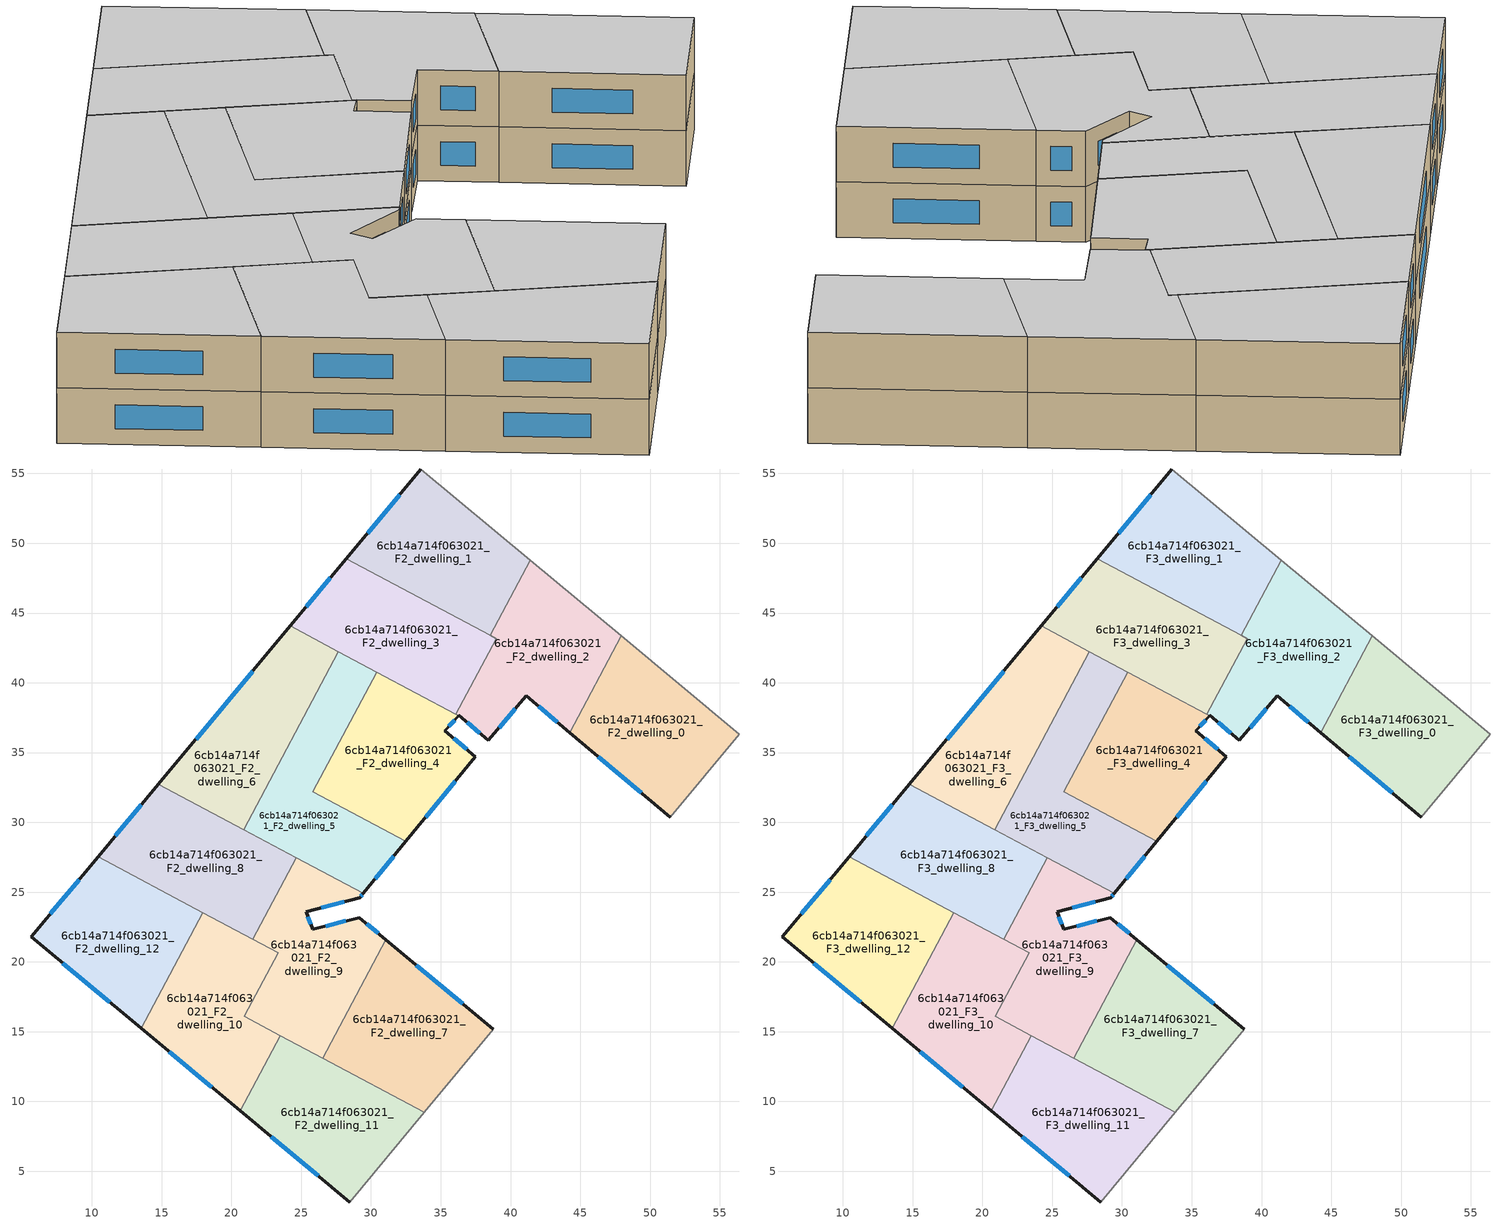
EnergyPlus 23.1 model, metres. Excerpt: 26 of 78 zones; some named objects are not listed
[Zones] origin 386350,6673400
6cb14a714f063021_F2_dwelling_0
 floor to 6cb14a714f063021_F1_dwelling_0 (EU_floor_Construction): 56.38,36.32 51.44,30.38 44.24,36.44 47.94,43.36 z6
 wall outside (EU_wall_Construction): 44.24,36.44 51.44,30.38 z6:9
 wall to 6cb14a714f063021_F2_dwelling_2 (EU_wall_Construction): 47.94,43.36 44.24,36.44 z6:9
 wall adiabatic (EU_wall_Construction): 51.44,30.38 56.38,36.32 47.94,43.36 z6:9
 window (EU_Window_Construction): 46.3,34.71 49.38,32.11 z6.86:8.14
6cb14a714f063021_F2_dwelling_1
 floor to 6cb14a714f063021_F1_dwelling_1 (EU_floor_Construction): 41.42,48.79 38.54,43.39 28.23,48.9 33.58,55.32 z6
 wall outside (EU_wall_Construction): 33.58,55.32 28.23,48.9 z6:9
 wall adiabatic (EU_wall_Construction): 41.42,48.79 33.58,55.32 z6:9
 wall to 6cb14a714f063021_F2_dwelling_2 (EU_wall_Construction): 38.54,43.39 41.42,48.79 z6:9
 wall to 6cb14a714f063021_F2_dwelling_3 (EU_wall_Construction): 28.23,48.9 38.54,43.39 z6:9
 window (EU_Window_Construction): 32.05,53.49 29.76,50.73 z6.86:8.14
6cb14a714f063021_F2_dwelling_10
 floor to 6cb14a714f063021_F1_dwelling_10 (EU_floor_Construction): 23.35,20.66 20.92,16.1 23.5,14.72 20.62,9.33 13.53,15.24 17.96,23.54 z6
 wall outside (EU_wall_Construction): 13.53,15.24 20.62,9.33 z6:9
 wall to 6cb14a714f063021_F2_dwelling_11 (EU_wall_Construction): 20.62,9.33 23.5,14.72 z6:9
 wall to 6cb14a714f063021_F2_dwelling_12 (EU_wall_Construction): 17.96,23.54 13.53,15.24 z6:9
 wall to 6cb14a714f063021_F2_dwelling_9 (EU_wall_Construction): 23.5,14.72 20.92,16.1 23.35,20.66 21.52,21.64 z6:9
 wall to 6cb14a714f063021_F2_dwelling_8 (EU_wall_Construction): 21.52,21.64 17.96,23.54 z6:9
 window (EU_Window_Construction): 15.56,13.55 18.6,11.01 z6.86:8.14
6cb14a714f063021_F2_dwelling_11
 floor to 6cb14a714f063021_F1_dwelling_11 (EU_floor_Construction): 33.82,9.22 28.47,2.79 20.62,9.33 23.5,14.72 z6
 wall outside (EU_wall_Construction): 20.62,9.33 28.47,2.79 z6:9
 wall adiabatic (EU_wall_Construction): 28.47,2.79 33.82,9.22 z6:9
 wall to 6cb14a714f063021_F2_dwelling_7 (EU_wall_Construction): 33.82,9.22 26.54,13.1 z6:9
 wall to 6cb14a714f063021_F2_dwelling_9 (EU_wall_Construction): 26.54,13.1 23.5,14.72 z6:9
 window (EU_Window_Construction): 22.87,7.46 26.23,4.66 z6.86:8.14
6cb14a714f063021_F2_dwelling_12
 floor to 6cb14a714f063021_F1_dwelling_12 (EU_floor_Construction): 17.96,23.54 13.53,15.24 5.66,21.79 10.45,27.54 z6
 wall outside (EU_wall_Construction): 10.45,27.54 5.66,21.79 13.53,15.24 z6:9
 wall to 6cb14a714f063021_F2_dwelling_8 (EU_wall_Construction): 17.96,23.54 10.45,27.54 z6:9
 window (EU_Window_Construction): 7.91,19.92 11.28,17.11 / 9.08,25.9 7.03,23.44 z6.86:8.14
6cb14a714f063021_F2_dwelling_2
 floor to 6cb14a714f063021_F1_dwelling_2 (EU_floor_Construction): 47.94,43.36 44.24,36.44 41.13,39.06 38.4,35.89 36.3,37.67 36.27,37.64 36.08,37.74 38.97,43.17 38.54,43.39 41.42,48.79 z6
 wall outside (EU_wall_Construction): 36.27,37.64 36.3,37.67 38.4,35.89 41.13,39.06 44.24,36.44 z6:9
 wall to 6cb14a714f063021_F2_dwelling_3 (EU_wall_Construction): 38.54,43.39 38.97,43.17 36.08,37.74 z6:9
 wall adiabatic (EU_wall_Construction): 47.94,43.36 41.42,48.79 z6:9
 wall to 6cb14a714f063021_F2_dwelling_4 (EU_wall_Construction): 36.08,37.74 36.27,37.64 z6:9
 window (EU_Window_Construction): 36.9,37.16 37.8,36.4 / 42.02,38.31 43.35,37.18 / 39.18,36.8 40.35,38.15 z6.86:8.14
6cb14a714f063021_F2_dwelling_3
 floor to 6cb14a714f063021_F1_dwelling_3 (EU_floor_Construction): 38.97,43.17 36.08,37.74 24.21,44.07 28.23,48.9 z6
 wall outside (EU_wall_Construction): 28.23,48.9 24.21,44.07 z6:9
 wall to 6cb14a714f063021_F2_dwelling_6 (EU_wall_Construction): 24.21,44.07 27.67,42.23 z6:9
 wall to 6cb14a714f063021_F2_dwelling_5 (EU_wall_Construction): 27.67,42.23 30.4,40.77 z6:9
 wall to 6cb14a714f063021_F2_dwelling_4 (EU_wall_Construction): 30.4,40.77 36.08,37.74 z6:9
 window (EU_Window_Construction): 27.08,47.52 25.36,45.45 z6.86:8.14
6cb14a714f063021_F2_dwelling_4
 floor to 6cb14a714f063021_F1_dwelling_4 (EU_floor_Construction): 36.27,37.64 35.29,36.57 37.47,34.69 32.49,28.63 25.82,32.19 30.4,40.77 z6
 wall outside (EU_wall_Construction): 32.49,28.63 37.47,34.69 35.29,36.57 36.27,37.64 z6:9
 wall to 6cb14a714f063021_F2_dwelling_5 (EU_wall_Construction): 30.4,40.77 25.82,32.19 32.49,28.63 z6:9
 window (EU_Window_Construction): 35.57,36.88 35.99,37.33 / 36.85,35.23 35.91,36.03 / 33.91,30.36 36.05,32.96 z6.86:8.14
6cb14a714f063021_F2_dwelling_5
 floor to 6cb14a714f063021_F1_dwelling_5 (EU_floor_Construction): 30.4,40.77 25.82,32.19 32.49,28.63 29.43,24.91 20.86,29.48 27.67,42.23 z6
 wall outside (EU_wall_Construction): 29.43,24.91 32.49,28.63 z6:9
 wall to 6cb14a714f063021_F2_dwelling_6 (EU_wall_Construction): 27.67,42.23 20.86,29.48 z6:9
 wall to 6cb14a714f063021_F2_dwelling_9 (EU_wall_Construction): 24.63,27.47 29.43,24.91 z6:9
 wall to 6cb14a714f063021_F2_dwelling_8 (EU_wall_Construction): 20.86,29.48 24.63,27.47 z6:9
 window (EU_Window_Construction): 30.31,25.97 31.62,27.57 z6.86:8.14
6cb14a714f063021_F2_dwelling_6
 floor to 6cb14a714f063021_F1_dwelling_6 (EU_floor_Construction): 27.67,42.23 20.86,29.48 14.77,32.73 24.21,44.07 z6
 wall outside (EU_wall_Construction): 24.21,44.07 14.77,32.73 z6:9
 wall to 6cb14a714f063021_F2_dwelling_8 (EU_wall_Construction): 14.77,32.73 20.86,29.48 z6:9
 window (EU_Window_Construction): 21.51,40.83 17.47,35.97 z6.86:8.14
6cb14a714f063021_F2_dwelling_7
 floor to 6cb14a714f063021_F1_dwelling_7 (EU_floor_Construction): 38.76,15.16 33.82,9.22 26.54,13.1 31.06,21.58 z6
 wall outside (EU_wall_Construction): 38.76,15.16 31.06,21.58 z6:9
 wall adiabatic (EU_wall_Construction): 33.82,9.22 38.76,15.16 z6:9
 wall to 6cb14a714f063021_F2_dwelling_9 (EU_wall_Construction): 31.06,21.58 26.54,13.1 z6:9
 window (EU_Window_Construction): 36.56,16.99 33.26,19.75 z6.86:8.14
6cb14a714f063021_F2_dwelling_8
 floor to 6cb14a714f063021_F1_dwelling_8 (EU_floor_Construction): 24.63,27.47 21.52,21.64 10.45,27.54 14.77,32.73 z6
 wall outside (EU_wall_Construction): 14.77,32.73 10.45,27.54 z6:9
 wall to 6cb14a714f063021_F2_dwelling_9 (EU_wall_Construction): 21.52,21.64 24.63,27.47 z6:9
 window (EU_Window_Construction): 13.54,31.25 11.68,29.03 z6.86:8.14
6cb14a714f063021_F2_dwelling_9
 floor to 6cb14a714f063021_F1_dwelling_9 (EU_floor_Construction): 29.43,24.91 29.18,24.61 25.35,23.6 25.81,22.33 29.15,23.17 31.06,21.58 26.54,13.1 20.92,16.1 23.35,20.66 21.52,21.64 24.63,27.47 z6
 wall outside (EU_wall_Construction): 31.06,21.58 29.15,23.17 25.81,22.33 25.35,23.6 29.18,24.61 29.43,24.91 z6:9
 window (EU_Window_Construction): 28.2,22.93 26.77,22.57 / 30.52,22.04 29.7,22.72 / 29.26,24.69 29.36,24.82 / 26.45,23.89 28.09,24.32 / 25.68,22.69 25.48,23.23 z6.86:8.14
6cb14a714f063021_F3_dwelling_0
 floor to 6cb14a714f063021_F2_dwelling_0 (EU_floor_Construction): 56.38,36.32 51.44,30.38 44.24,36.44 47.94,43.36 z9
 wall outside (EU_wall_Construction): 44.24,36.44 51.44,30.38 z9:12
 wall to 6cb14a714f063021_F3_dwelling_2 (EU_wall_Construction): 47.94,43.36 44.24,36.44 z9:12
 wall adiabatic (EU_wall_Construction): 51.44,30.38 56.38,36.32 47.94,43.36 z9:12
 window (EU_Window_Construction): 46.3,34.71 49.38,32.11 z9.86:11.14
 ceiling to 6cb14a714f063021_F4_dwelling_0 (EU_floor_Construction): 51.44,30.38 56.38,36.32 47.94,43.36 44.24,36.44 z12
6cb14a714f063021_F3_dwelling_1
 floor to 6cb14a714f063021_F2_dwelling_1 (EU_floor_Construction): 41.42,48.79 38.54,43.39 28.23,48.9 33.58,55.32 z9
 wall outside (EU_wall_Construction): 33.58,55.32 28.23,48.9 z9:12
 wall adiabatic (EU_wall_Construction): 41.42,48.79 33.58,55.32 z9:12
 wall to 6cb14a714f063021_F3_dwelling_2 (EU_wall_Construction): 38.54,43.39 41.42,48.79 z9:12
 wall to 6cb14a714f063021_F3_dwelling_3 (EU_wall_Construction): 28.23,48.9 38.54,43.39 z9:12
 window (EU_Window_Construction): 32.05,53.49 29.76,50.73 z9.86:11.14
 ceiling to 6cb14a714f063021_F4_dwelling_1 (EU_floor_Construction): 38.54,43.39 41.42,48.79 33.58,55.32 28.23,48.9 z12
6cb14a714f063021_F3_dwelling_10
 floor to 6cb14a714f063021_F2_dwelling_10 (EU_floor_Construction): 23.35,20.66 20.92,16.1 23.5,14.72 20.62,9.33 13.53,15.24 17.96,23.54 z9
 wall outside (EU_wall_Construction): 13.53,15.24 20.62,9.33 z9:12
 wall to 6cb14a714f063021_F3_dwelling_11 (EU_wall_Construction): 20.62,9.33 23.5,14.72 z9:12
 wall to 6cb14a714f063021_F3_dwelling_12 (EU_wall_Construction): 17.96,23.54 13.53,15.24 z9:12
 wall to 6cb14a714f063021_F3_dwelling_9 (EU_wall_Construction): 23.5,14.72 20.92,16.1 23.35,20.66 21.52,21.64 z9:12
 wall to 6cb14a714f063021_F3_dwelling_8 (EU_wall_Construction): 21.52,21.64 17.96,23.54 z9:12
 window (EU_Window_Construction): 15.56,13.55 18.6,11.01 z9.86:11.14
 ceiling to 6cb14a714f063021_F4_dwelling_10 (EU_floor_Construction): 20.62,9.33 23.5,14.72 20.92,16.1 23.35,20.66 17.96,23.54 13.53,15.24 z12
6cb14a714f063021_F3_dwelling_11
 floor to 6cb14a714f063021_F2_dwelling_11 (EU_floor_Construction): 33.82,9.22 28.47,2.79 20.62,9.33 23.5,14.72 z9
 wall outside (EU_wall_Construction): 20.62,9.33 28.47,2.79 z9:12
 wall adiabatic (EU_wall_Construction): 28.47,2.79 33.82,9.22 z9:12
 wall to 6cb14a714f063021_F3_dwelling_7 (EU_wall_Construction): 33.82,9.22 26.54,13.1 z9:12
 wall to 6cb14a714f063021_F3_dwelling_9 (EU_wall_Construction): 26.54,13.1 23.5,14.72 z9:12
 window (EU_Window_Construction): 22.87,7.46 26.23,4.66 z9.86:11.14
 ceiling to 6cb14a714f063021_F4_dwelling_11 (EU_floor_Construction): 28.47,2.79 33.82,9.22 23.5,14.72 20.62,9.33 z12
6cb14a714f063021_F3_dwelling_12
 floor to 6cb14a714f063021_F2_dwelling_12 (EU_floor_Construction): 17.96,23.54 13.53,15.24 5.66,21.79 10.45,27.54 z9
 wall outside (EU_wall_Construction): 10.45,27.54 5.66,21.79 13.53,15.24 z9:12
 wall to 6cb14a714f063021_F3_dwelling_8 (EU_wall_Construction): 17.96,23.54 10.45,27.54 z9:12
 window (EU_Window_Construction): 7.91,19.92 11.28,17.11 / 9.08,25.9 7.03,23.44 z9.86:11.14
 ceiling to 6cb14a714f063021_F4_dwelling_12 (EU_floor_Construction): 13.53,15.24 17.96,23.54 10.45,27.54 5.66,21.79 z12
6cb14a714f063021_F3_dwelling_2
 floor to 6cb14a714f063021_F2_dwelling_2 (EU_floor_Construction): 47.94,43.36 44.24,36.44 41.13,39.06 38.4,35.89 36.3,37.67 36.27,37.64 36.08,37.74 38.97,43.17 38.54,43.39 41.42,48.79 z9
 wall outside (EU_wall_Construction): 36.27,37.64 36.3,37.67 38.4,35.89 41.13,39.06 44.24,36.44 z9:12
 wall to 6cb14a714f063021_F3_dwelling_3 (EU_wall_Construction): 38.54,43.39 38.97,43.17 36.08,37.74 z9:12
 wall adiabatic (EU_wall_Construction): 47.94,43.36 41.42,48.79 z9:12
 wall to 6cb14a714f063021_F3_dwelling_4 (EU_wall_Construction): 36.08,37.74 36.27,37.64 z9:12
 window (EU_Window_Construction): 36.9,37.16 37.8,36.4 / 42.02,38.31 43.35,37.18 / 39.18,36.8 40.35,38.15 z9.86:11.14
 ceiling to 6cb14a714f063021_F4_dwelling_2 (EU_floor_Construction): 44.24,36.44 47.94,43.36 41.42,48.79 38.54,43.39 38.97,43.17 36.08,37.74 36.27,37.64 36.3,37.67 38.4,35.89 41.13,39.06 z12
6cb14a714f063021_F3_dwelling_3
 floor to 6cb14a714f063021_F2_dwelling_3 (EU_floor_Construction): 38.97,43.17 36.08,37.74 24.21,44.07 28.23,48.9 z9
 wall outside (EU_wall_Construction): 28.23,48.9 24.21,44.07 z9:12
 wall to 6cb14a714f063021_F3_dwelling_6 (EU_wall_Construction): 24.21,44.07 27.67,42.23 z9:12
 wall to 6cb14a714f063021_F3_dwelling_5 (EU_wall_Construction): 27.67,42.23 30.4,40.77 z9:12
 wall to 6cb14a714f063021_F3_dwelling_4 (EU_wall_Construction): 30.4,40.77 36.08,37.74 z9:12
 window (EU_Window_Construction): 27.08,47.52 25.36,45.45 z9.86:11.14
 ceiling to 6cb14a714f063021_F4_dwelling_3 (EU_floor_Construction): 36.08,37.74 38.97,43.17 28.23,48.9 24.21,44.07 z12
6cb14a714f063021_F3_dwelling_4
 floor to 6cb14a714f063021_F2_dwelling_4 (EU_floor_Construction): 36.27,37.64 35.29,36.57 37.47,34.69 32.49,28.63 25.82,32.19 30.4,40.77 z9
 wall outside (EU_wall_Construction): 32.49,28.63 37.47,34.69 35.29,36.57 36.27,37.64 z9:12
 wall to 6cb14a714f063021_F3_dwelling_5 (EU_wall_Construction): 30.4,40.77 25.82,32.19 32.49,28.63 z9:12
 window (EU_Window_Construction): 35.57,36.88 35.99,37.33 / 36.85,35.23 35.91,36.03 / 33.91,30.36 36.05,32.96 z9.86:11.14
 ceiling to 6cb14a714f063021_F4_dwelling_4 (EU_floor_Construction): 32.49,28.63 37.47,34.69 35.29,36.57 36.27,37.64 30.4,40.77 25.82,32.19 z12
6cb14a714f063021_F3_dwelling_5
 floor to 6cb14a714f063021_F2_dwelling_5 (EU_floor_Construction): 30.4,40.77 25.82,32.19 32.49,28.63 29.43,24.91 20.86,29.48 27.67,42.23 z9
 wall outside (EU_wall_Construction): 29.43,24.91 32.49,28.63 z9:12
 wall to 6cb14a714f063021_F3_dwelling_6 (EU_wall_Construction): 27.67,42.23 20.86,29.48 z9:12
 wall to 6cb14a714f063021_F3_dwelling_9 (EU_wall_Construction): 24.63,27.47 29.43,24.91 z9:12
 wall to 6cb14a714f063021_F3_dwelling_8 (EU_wall_Construction): 20.86,29.48 24.63,27.47 z9:12
 window (EU_Window_Construction): 30.31,25.97 31.62,27.57 z9.86:11.14
 ceiling to 6cb14a714f063021_F4_dwelling_5 (EU_floor_Construction): 29.43,24.91 32.49,28.63 25.82,32.19 30.4,40.77 27.67,42.23 20.86,29.48 z12
6cb14a714f063021_F3_dwelling_6
 floor to 6cb14a714f063021_F2_dwelling_6 (EU_floor_Construction): 27.67,42.23 20.86,29.48 14.77,32.73 24.21,44.07 z9
 wall outside (EU_wall_Construction): 24.21,44.07 14.77,32.73 z9:12
 wall to 6cb14a714f063021_F3_dwelling_8 (EU_wall_Construction): 14.77,32.73 20.86,29.48 z9:12
 window (EU_Window_Construction): 21.51,40.83 17.47,35.97 z9.86:11.14
 ceiling to 6cb14a714f063021_F4_dwelling_6 (EU_floor_Construction): 20.86,29.48 27.67,42.23 24.21,44.07 14.77,32.73 z12
6cb14a714f063021_F3_dwelling_7
 floor to 6cb14a714f063021_F2_dwelling_7 (EU_floor_Construction): 38.76,15.16 33.82,9.22 26.54,13.1 31.06,21.58 z9
 wall outside (EU_wall_Construction): 38.76,15.16 31.06,21.58 z9:12
 wall adiabatic (EU_wall_Construction): 33.82,9.22 38.76,15.16 z9:12
 wall to 6cb14a714f063021_F3_dwelling_9 (EU_wall_Construction): 31.06,21.58 26.54,13.1 z9:12
 window (EU_Window_Construction): 36.56,16.99 33.26,19.75 z9.86:11.14
 ceiling to 6cb14a714f063021_F4_dwelling_7 (EU_floor_Construction): 33.82,9.22 38.76,15.16 31.06,21.58 26.54,13.1 z12
6cb14a714f063021_F3_dwelling_8
 floor to 6cb14a714f063021_F2_dwelling_8 (EU_floor_Construction): 24.63,27.47 21.52,21.64 10.45,27.54 14.77,32.73 z9
 wall outside (EU_wall_Construction): 14.77,32.73 10.45,27.54 z9:12
 wall to 6cb14a714f063021_F3_dwelling_9 (EU_wall_Construction): 21.52,21.64 24.63,27.47 z9:12
 window (EU_Window_Construction): 13.54,31.25 11.68,29.03 z9.86:11.14
 ceiling to 6cb14a714f063021_F4_dwelling_8 (EU_floor_Construction): 21.52,21.64 24.63,27.47 14.77,32.73 10.45,27.54 z12
6cb14a714f063021_F3_dwelling_9
 floor to 6cb14a714f063021_F2_dwelling_9 (EU_floor_Construction): 29.43,24.91 29.18,24.61 25.35,23.6 25.81,22.33 29.15,23.17 31.06,21.58 26.54,13.1 20.92,16.1 23.35,20.66 21.52,21.64 24.63,27.47 z9
 wall outside (EU_wall_Construction): 31.06,21.58 29.15,23.17 25.81,22.33 25.35,23.6 29.18,24.61 29.43,24.91 z9:12
 window (EU_Window_Construction): 28.2,22.93 26.77,22.57 / 30.52,22.04 29.7,22.72 / 29.26,24.69 29.36,24.82 / 26.45,23.89 28.09,24.32 / 25.68,22.69 25.48,23.23 z9.86:11.14
 ceiling to 6cb14a714f063021_F4_dwelling_9 (EU_floor_Construction): 26.54,13.1 31.06,21.58 29.15,23.17 25.81,22.33 25.35,23.6 29.18,24.61 29.43,24.91 24.63,27.47 21.52,21.64 23.35,20.66 20.92,16.1 z12
[Building]
EU S2 Campaign: North Axis=0; Terrain=City; Solar Distribution=FullExterior
[Site:Location]
Helsinki-Vantaa.AP: Latitude=60.317; Longitude=24.963; Time Zone=2; Elevation=54.6
[SizingPeriod:WeatherFileDays]
AnnualSizingPeriod: Begin Month=1; Begin Day of Month=1; End Month=12; End Day of Month=31; Day of Week for Start Day=Monday; Use Weather File Daylight Saving Period=No; Use Weather File Rain and Snow Indicators=No
[MATERIAL]
EU_InternalMass_Material: Roughness=MediumRough; Thickness=0.1; Conductivity=1; Density=1800; Specific Heat=900; Thermal Absorptance=0.9; Solar Absorptance=0.7; Visible Absorptance=0.7
[MATERIAL:NOMASS] Roughness=MediumRough; Thermal Absorptance=0.9; Solar Absorptance=0.7; Visible Absorptance=0.7
Name | Thermal Resistance
EU_wall_NoMass | 1.10183
EU_floor_NoMass | 1.70606
[WINDOWMATERIAL:SIMPLEGLAZINGSYSTEM]
EU_Window_SimpleGlazing: UFactor=3.11035; Solar Heat Gain Coefficient=0.8; Visible Transmittance=0.8
[CONSTRUCTION]
EU_wall_Construction: EU_wall_NoMass
EU_floor_Construction: EU_floor_NoMass
EU_Window_Construction: EU_Window_SimpleGlazing
EU_InternalMass_Construction: EU_InternalMass_Material
[ZONE] Type=1; Multiplier=1; Ceiling Height=autocalculate; Floor Area=autocalculate; Part of Total Floor Area=Yes
Name | Volume
6cb14a714f063021_F2_dwelling_0; 6cb14a714f063021_F3_dwelling_0 | 235.708
6cb14a714f063021_F2_dwelling_1; 6cb14a714f063021_F3_dwelling_1 | 235.207
6cb14a714f063021_F2_dwelling_10; 6cb14a714f063021_F3_dwelling_10 | 235.175
6cb14a714f063021_F2_dwelling_11; 6cb14a714f063021_F3_dwelling_11 | 235.19
6cb14a714f063021_F2_dwelling_12; 6cb14a714f063021_F3_dwelling_12 | 235.186
6cb14a714f063021_F2_dwelling_2; 6cb14a714f063021_F3_dwelling_2 | 235.713
6cb14a714f063021_F2_dwelling_3; 6cb14a714f063021_F3_dwelling_3 | 236.254
6cb14a714f063021_F2_dwelling_4; 6cb14a714f063021_F3_dwelling_4 | 234.135
6cb14a714f063021_F2_dwelling_5; 6cb14a714f063021_F3_dwelling_5 | 234.663
6cb14a714f063021_F2_dwelling_6; 6cb14a714f063021_F3_dwelling_6 | 234.624
6cb14a714f063021_F2_dwelling_7; 6cb14a714f063021_F3_dwelling_7 | 235.203
6cb14a714f063021_F2_dwelling_8; 6cb14a714f063021_F3_dwelling_8; 6cb14a714f063021_F2_dwelling_9; 6cb14a714f063021_F3_dwelling_9 | 235.195
[INTERNALMASS] Construction=EU_InternalMass_Construction
Name | Zone or ZoneList | Surface Area
6cb14a714f063021_F2_dwelling_0_EU_InternalMass | 6cb14a714f063021_F2_dwelling_0 | 78.573
6cb14a714f063021_F2_dwelling_1_EU_InternalMass | 6cb14a714f063021_F2_dwelling_1 | 78.4051
6cb14a714f063021_F2_dwelling_2_EU_InternalMass | 6cb14a714f063021_F2_dwelling_2 | 78.5716
6cb14a714f063021_F2_dwelling_3_EU_InternalMass | 6cb14a714f063021_F2_dwelling_3 | 78.7535
6cb14a714f063021_F2_dwelling_4_EU_InternalMass | 6cb14a714f063021_F2_dwelling_4 | 78.0441
6cb14a714f063021_F2_dwelling_5_EU_InternalMass | 6cb14a714f063021_F2_dwelling_5 | 78.2207
6cb14a714f063021_F2_dwelling_6_EU_InternalMass | 6cb14a714f063021_F2_dwelling_6 | 78.2093
6cb14a714f063021_F2_dwelling_7_EU_InternalMass | 6cb14a714f063021_F2_dwelling_7 | 78.4006
6cb14a714f063021_F2_dwelling_8_EU_InternalMass | 6cb14a714f063021_F2_dwelling_8 | 78.3981
6cb14a714f063021_F2_dwelling_9_EU_InternalMass | 6cb14a714f063021_F2_dwelling_9 | 78.3985
6cb14a714f063021_F2_dwelling_10_EU_InternalMass | 6cb14a714f063021_F2_dwelling_10 | 78.3919
6cb14a714f063021_F2_dwelling_11_EU_InternalMass | 6cb14a714f063021_F2_dwelling_11 | 78.3971
6cb14a714f063021_F2_dwelling_12_EU_InternalMass | 6cb14a714f063021_F2_dwelling_12 | 78.3966
6cb14a714f063021_F3_dwelling_0_EU_InternalMass | 6cb14a714f063021_F3_dwelling_0 | 78.573
6cb14a714f063021_F3_dwelling_1_EU_InternalMass | 6cb14a714f063021_F3_dwelling_1 | 78.4051
6cb14a714f063021_F3_dwelling_2_EU_InternalMass | 6cb14a714f063021_F3_dwelling_2 | 78.5716
6cb14a714f063021_F3_dwelling_3_EU_InternalMass | 6cb14a714f063021_F3_dwelling_3 | 78.7535
6cb14a714f063021_F3_dwelling_4_EU_InternalMass | 6cb14a714f063021_F3_dwelling_4 | 78.0441
6cb14a714f063021_F3_dwelling_5_EU_InternalMass | 6cb14a714f063021_F3_dwelling_5 | 78.2207
6cb14a714f063021_F3_dwelling_6_EU_InternalMass | 6cb14a714f063021_F3_dwelling_6 | 78.2093
6cb14a714f063021_F3_dwelling_7_EU_InternalMass | 6cb14a714f063021_F3_dwelling_7 | 78.4006
6cb14a714f063021_F3_dwelling_8_EU_InternalMass | 6cb14a714f063021_F3_dwelling_8 | 78.3981
6cb14a714f063021_F3_dwelling_9_EU_InternalMass | 6cb14a714f063021_F3_dwelling_9 | 78.3985
6cb14a714f063021_F3_dwelling_10_EU_InternalMass | 6cb14a714f063021_F3_dwelling_10 | 78.3919
6cb14a714f063021_F3_dwelling_11_EU_InternalMass | 6cb14a714f063021_F3_dwelling_11 | 78.3971
6cb14a714f063021_F3_dwelling_12_EU_InternalMass | 6cb14a714f063021_F3_dwelling_12 | 78.3966
[OTHEREQUIPMENT] Fuel Type=Electricity; Design Level Calculation Method=Watts/Area; Power per Zone Floor Area=1; Fraction Latent=0; Fraction Radiant=0; Fraction Lost=0; Carbon Dioxide Generation Rate=0; EndUse Subcategory=EU_Step8_InternalGains
Name | Zone or ZoneList or Space or SpaceList | Schedule
EU_Step8_InternalGain_6cb14a714f063021_F2_dwelling_0_f000 | 6cb14a714f063021_F2_dwelling_0 | EU_Step8_GainSchedule_6cb14a714f063021_F2_dwelling_0_f000
EU_Step8_InternalGain_6cb14a714f063021_F2_dwelling_1_f000 | 6cb14a714f063021_F2_dwelling_1 | EU_Step8_GainSchedule_6cb14a714f063021_F2_dwelling_1_f000
EU_Step8_InternalGain_6cb14a714f063021_F2_dwelling_2_f000 | 6cb14a714f063021_F2_dwelling_2 | EU_Step8_GainSchedule_6cb14a714f063021_F2_dwelling_2_f000
EU_Step8_InternalGain_6cb14a714f063021_F2_dwelling_3_f000 | 6cb14a714f063021_F2_dwelling_3 | EU_Step8_GainSchedule_6cb14a714f063021_F2_dwelling_3_f000
EU_Step8_InternalGain_6cb14a714f063021_F2_dwelling_4_f000 | 6cb14a714f063021_F2_dwelling_4 | EU_Step8_GainSchedule_6cb14a714f063021_F2_dwelling_4_f000
EU_Step8_InternalGain_6cb14a714f063021_F2_dwelling_5_f000 | 6cb14a714f063021_F2_dwelling_5 | EU_Step8_GainSchedule_6cb14a714f063021_F2_dwelling_5_f000
EU_Step8_InternalGain_6cb14a714f063021_F2_dwelling_6_f000 | 6cb14a714f063021_F2_dwelling_6 | EU_Step8_GainSchedule_6cb14a714f063021_F2_dwelling_6_f000
EU_Step8_InternalGain_6cb14a714f063021_F2_dwelling_7_f000 | 6cb14a714f063021_F2_dwelling_7 | EU_Step8_GainSchedule_6cb14a714f063021_F2_dwelling_7_f000
EU_Step8_InternalGain_6cb14a714f063021_F2_dwelling_8_f000 | 6cb14a714f063021_F2_dwelling_8 | EU_Step8_GainSchedule_6cb14a714f063021_F2_dwelling_8_f000
EU_Step8_InternalGain_6cb14a714f063021_F2_dwelling_9_f000 | 6cb14a714f063021_F2_dwelling_9 | EU_Step8_GainSchedule_6cb14a714f063021_F2_dwelling_9_f000
EU_Step8_InternalGain_6cb14a714f063021_F2_dwelling_10_f000 | 6cb14a714f063021_F2_dwelling_10 | EU_Step8_GainSchedule_6cb14a714f063021_F2_dwelling_10_f000
EU_Step8_InternalGain_6cb14a714f063021_F2_dwelling_11_f000 | 6cb14a714f063021_F2_dwelling_11 | EU_Step8_GainSchedule_6cb14a714f063021_F2_dwelling_11_f000
EU_Step8_InternalGain_6cb14a714f063021_F2_dwelling_12_f000 | 6cb14a714f063021_F2_dwelling_12 | EU_Step8_GainSchedule_6cb14a714f063021_F2_dwelling_12_f000
EU_Step8_InternalGain_6cb14a714f063021_F3_dwelling_0_f000 | 6cb14a714f063021_F3_dwelling_0 | EU_Step8_GainSchedule_6cb14a714f063021_F3_dwelling_0_f000
EU_Step8_InternalGain_6cb14a714f063021_F3_dwelling_1_f000 | 6cb14a714f063021_F3_dwelling_1 | EU_Step8_GainSchedule_6cb14a714f063021_F3_dwelling_1_f000
EU_Step8_InternalGain_6cb14a714f063021_F3_dwelling_2_f000 | 6cb14a714f063021_F3_dwelling_2 | EU_Step8_GainSchedule_6cb14a714f063021_F3_dwelling_2_f000
EU_Step8_InternalGain_6cb14a714f063021_F3_dwelling_3_f000 | 6cb14a714f063021_F3_dwelling_3 | EU_Step8_GainSchedule_6cb14a714f063021_F3_dwelling_3_f000
EU_Step8_InternalGain_6cb14a714f063021_F3_dwelling_4_f000 | 6cb14a714f063021_F3_dwelling_4 | EU_Step8_GainSchedule_6cb14a714f063021_F3_dwelling_4_f000
EU_Step8_InternalGain_6cb14a714f063021_F3_dwelling_5_f000 | 6cb14a714f063021_F3_dwelling_5 | EU_Step8_GainSchedule_6cb14a714f063021_F3_dwelling_5_f000
EU_Step8_InternalGain_6cb14a714f063021_F3_dwelling_6_f000 | 6cb14a714f063021_F3_dwelling_6 | EU_Step8_GainSchedule_6cb14a714f063021_F3_dwelling_6_f000
EU_Step8_InternalGain_6cb14a714f063021_F3_dwelling_7_f000 | 6cb14a714f063021_F3_dwelling_7 | EU_Step8_GainSchedule_6cb14a714f063021_F3_dwelling_7_f000
EU_Step8_InternalGain_6cb14a714f063021_F3_dwelling_8_f000 | 6cb14a714f063021_F3_dwelling_8 | EU_Step8_GainSchedule_6cb14a714f063021_F3_dwelling_8_f000
EU_Step8_InternalGain_6cb14a714f063021_F3_dwelling_9_f000 | 6cb14a714f063021_F3_dwelling_9 | EU_Step8_GainSchedule_6cb14a714f063021_F3_dwelling_9_f000
EU_Step8_InternalGain_6cb14a714f063021_F3_dwelling_10_f000 | 6cb14a714f063021_F3_dwelling_10 | EU_Step8_GainSchedule_6cb14a714f063021_F3_dwelling_10_f000
EU_Step8_InternalGain_6cb14a714f063021_F3_dwelling_11_f000 | 6cb14a714f063021_F3_dwelling_11 | EU_Step8_GainSchedule_6cb14a714f063021_F3_dwelling_11_f000
EU_Step8_InternalGain_6cb14a714f063021_F3_dwelling_12_f000 | 6cb14a714f063021_F3_dwelling_12 | EU_Step8_GainSchedule_6cb14a714f063021_F3_dwelling_12_f000
[ZONEVENTILATION:DESIGNFLOWRATE] Schedule=EU_AlwaysOn; Design Flow Rate Calculation Method=AirChanges/Hour; Air Changes per Hour=0.756316; Ventilation Type=Natural; Fan Pressure Rise=0; Fan Total Efficiency=1; Constant Term Coefficient=1; Temperature Term Coefficient=0; Velocity Term Coefficient=0; Velocity Squared Term Coefficient=0; Minimum Indoor Temperature=-100; Maximum Indoor Temperature=100; Delta Temperature=-100; Minimum Outdoor Temperature=-100; Maximum Outdoor Temperature=100; Maximum Wind Speed=40
Name | Zone or ZoneList or Space or SpaceList
EU_ConstantAir_6cb14a714f063021_F2_dwelling_0 | 6cb14a714f063021_F2_dwelling_0
EU_ConstantAir_6cb14a714f063021_F2_dwelling_1 | 6cb14a714f063021_F2_dwelling_1
EU_ConstantAir_6cb14a714f063021_F2_dwelling_2 | 6cb14a714f063021_F2_dwelling_2
EU_ConstantAir_6cb14a714f063021_F2_dwelling_3 | 6cb14a714f063021_F2_dwelling_3
EU_ConstantAir_6cb14a714f063021_F2_dwelling_4 | 6cb14a714f063021_F2_dwelling_4
EU_ConstantAir_6cb14a714f063021_F2_dwelling_5 | 6cb14a714f063021_F2_dwelling_5
EU_ConstantAir_6cb14a714f063021_F2_dwelling_6 | 6cb14a714f063021_F2_dwelling_6
EU_ConstantAir_6cb14a714f063021_F2_dwelling_7 | 6cb14a714f063021_F2_dwelling_7
EU_ConstantAir_6cb14a714f063021_F2_dwelling_8 | 6cb14a714f063021_F2_dwelling_8
EU_ConstantAir_6cb14a714f063021_F2_dwelling_9 | 6cb14a714f063021_F2_dwelling_9
EU_ConstantAir_6cb14a714f063021_F2_dwelling_10 | 6cb14a714f063021_F2_dwelling_10
EU_ConstantAir_6cb14a714f063021_F2_dwelling_11 | 6cb14a714f063021_F2_dwelling_11
EU_ConstantAir_6cb14a714f063021_F2_dwelling_12 | 6cb14a714f063021_F2_dwelling_12
EU_ConstantAir_6cb14a714f063021_F3_dwelling_0 | 6cb14a714f063021_F3_dwelling_0
EU_ConstantAir_6cb14a714f063021_F3_dwelling_1 | 6cb14a714f063021_F3_dwelling_1
EU_ConstantAir_6cb14a714f063021_F3_dwelling_2 | 6cb14a714f063021_F3_dwelling_2
EU_ConstantAir_6cb14a714f063021_F3_dwelling_3 | 6cb14a714f063021_F3_dwelling_3
EU_ConstantAir_6cb14a714f063021_F3_dwelling_4 | 6cb14a714f063021_F3_dwelling_4
EU_ConstantAir_6cb14a714f063021_F3_dwelling_5 | 6cb14a714f063021_F3_dwelling_5
EU_ConstantAir_6cb14a714f063021_F3_dwelling_6 | 6cb14a714f063021_F3_dwelling_6
EU_ConstantAir_6cb14a714f063021_F3_dwelling_7 | 6cb14a714f063021_F3_dwelling_7
EU_ConstantAir_6cb14a714f063021_F3_dwelling_8 | 6cb14a714f063021_F3_dwelling_8
EU_ConstantAir_6cb14a714f063021_F3_dwelling_9 | 6cb14a714f063021_F3_dwelling_9
EU_ConstantAir_6cb14a714f063021_F3_dwelling_10 | 6cb14a714f063021_F3_dwelling_10
EU_ConstantAir_6cb14a714f063021_F3_dwelling_11 | 6cb14a714f063021_F3_dwelling_11
EU_ConstantAir_6cb14a714f063021_F3_dwelling_12 | 6cb14a714f063021_F3_dwelling_12
[HVACTEMPLATE:ZONE:IDEALLOADSAIRSYSTEM] System Availability Schedule=EU_AlwaysOn; Maximum Heating Supply Air Temperature=50; Minimum Cooling Supply Air Temperature=13; Maximum Heating Supply Air Humidity Ratio=0.0156; Minimum Cooling Supply Air Humidity Ratio=0.0077; Heating Limit=NoLimit; Cooling Limit=NoLimit; Heating Availability Schedule=EU_AlwaysOn; Cooling Availability Schedule=EU_CoolingOff; Dehumidification Control Type=ConstantSensibleHeatRatio; Cooling Sensible Heat Ratio=0.7; Dehumidification Setpoint=60; Humidification Control Type=None; Humidification Setpoint=30; Outdoor Air Method=None; Outdoor Air Flow Rate per Person=0.00944; Outdoor Air Flow Rate per Zone Floor Area=0; Outdoor Air Flow Rate per Zone=0; Demand Controlled Ventilation Type=None; Outdoor Air Economizer Type=NoEconomizer; Heat Recovery Type=None; Sensible Heat Recovery Effectiveness=0.7; Latent Heat Recovery Effectiveness=0.65
Name | Template Thermostat
6cb14a714f063021_F2_dwelling_0 | EU_HeatOnly_6cb14a714f063021_F2_dwelling_0
6cb14a714f063021_F2_dwelling_1 | EU_HeatOnly_6cb14a714f063021_F2_dwelling_1
6cb14a714f063021_F2_dwelling_2 | EU_HeatOnly_6cb14a714f063021_F2_dwelling_2
6cb14a714f063021_F2_dwelling_3 | EU_HeatOnly_6cb14a714f063021_F2_dwelling_3
6cb14a714f063021_F2_dwelling_4 | EU_HeatOnly_6cb14a714f063021_F2_dwelling_4
6cb14a714f063021_F2_dwelling_5 | EU_HeatOnly_6cb14a714f063021_F2_dwelling_5
6cb14a714f063021_F2_dwelling_6 | EU_HeatOnly_6cb14a714f063021_F2_dwelling_6
6cb14a714f063021_F2_dwelling_7 | EU_HeatOnly_6cb14a714f063021_F2_dwelling_7
6cb14a714f063021_F2_dwelling_8 | EU_HeatOnly_6cb14a714f063021_F2_dwelling_8
6cb14a714f063021_F2_dwelling_9 | EU_HeatOnly_6cb14a714f063021_F2_dwelling_9
6cb14a714f063021_F2_dwelling_10 | EU_HeatOnly_6cb14a714f063021_F2_dwelling_10
6cb14a714f063021_F2_dwelling_11 | EU_HeatOnly_6cb14a714f063021_F2_dwelling_11
6cb14a714f063021_F2_dwelling_12 | EU_HeatOnly_6cb14a714f063021_F2_dwelling_12
6cb14a714f063021_F3_dwelling_0 | EU_HeatOnly_6cb14a714f063021_F3_dwelling_0
6cb14a714f063021_F3_dwelling_1 | EU_HeatOnly_6cb14a714f063021_F3_dwelling_1
6cb14a714f063021_F3_dwelling_2 | EU_HeatOnly_6cb14a714f063021_F3_dwelling_2
6cb14a714f063021_F3_dwelling_3 | EU_HeatOnly_6cb14a714f063021_F3_dwelling_3
6cb14a714f063021_F3_dwelling_4 | EU_HeatOnly_6cb14a714f063021_F3_dwelling_4
6cb14a714f063021_F3_dwelling_5 | EU_HeatOnly_6cb14a714f063021_F3_dwelling_5
6cb14a714f063021_F3_dwelling_6 | EU_HeatOnly_6cb14a714f063021_F3_dwelling_6
6cb14a714f063021_F3_dwelling_7 | EU_HeatOnly_6cb14a714f063021_F3_dwelling_7
6cb14a714f063021_F3_dwelling_8 | EU_HeatOnly_6cb14a714f063021_F3_dwelling_8
6cb14a714f063021_F3_dwelling_9 | EU_HeatOnly_6cb14a714f063021_F3_dwelling_9
6cb14a714f063021_F3_dwelling_10 | EU_HeatOnly_6cb14a714f063021_F3_dwelling_10
6cb14a714f063021_F3_dwelling_11 | EU_HeatOnly_6cb14a714f063021_F3_dwelling_11
6cb14a714f063021_F3_dwelling_12 | EU_HeatOnly_6cb14a714f063021_F3_dwelling_12
[SIZING:ZONE] Zone Cooling Design Supply Air Temperature Input Method=SupplyAirTemperature; Zone Cooling Design Supply Air Temperature=13; Zone Heating Design Supply Air Temperature Input Method=SupplyAirTemperature; Zone Heating Design Supply Air Temperature=50; Zone Cooling Design Supply Air Humidity Ratio=0.008; Zone Heating Design Supply Air Humidity Ratio=0.008; Cooling Design Air Flow Method=DesignDay; Cooling Design Air Flow Rate=0; Cooling Minimum Air Flow per Zone Floor Area=0.000762; Cooling Minimum Air Flow=0; Cooling Minimum Air Flow Fraction=0.2; Heating Design Air Flow Method=DesignDay; Heating Design Air Flow Rate=0; Heating Maximum Air Flow per Zone Floor Area=0.002032; Heating Maximum Air Flow=0.141576; Heating Maximum Air Flow Fraction=0.3; Account for Dedicated Outdoor Air System=No; Dedicated Outdoor Air System Control Strategy=NeutralSupplyAir; Dedicated Outdoor Air Low Setpoint Temperature for Design=autosize; Dedicated Outdoor Air High Setpoint Temperature for Design=autosize; Zone Load Sizing Method=Sensible Load Only No Latent Load; Zone Latent Cooling Design Supply Air Humidity Ratio Input Method=HumidityRatioDifference; Zone Cooling Design Supply Air Humidity Ratio Difference=0.005; Zone Latent Heating Design Supply Air Humidity Ratio Input Method=HumidityRatioDifference; Zone Humidification Design Supply Air Humidity Ratio Difference=0.005
6cb14a714f063021_F2_dwelling_0; 6cb14a714f063021_F2_dwelling_1; 6cb14a714f063021_F2_dwelling_2; 6cb14a714f063021_F2_dwelling_3; 6cb14a714f063021_F2_dwelling_4; 6cb14a714f063021_F2_dwelling_5; 6cb14a714f063021_F2_dwelling_6; 6cb14a714f063021_F2_dwelling_7; 6cb14a714f063021_F2_dwelling_8; 6cb14a714f063021_F2_dwelling_9; 6cb14a714f063021_F2_dwelling_10; 6cb14a714f063021_F2_dwelling_11; 6cb14a714f063021_F2_dwelling_12; 6cb14a714f063021_F3_dwelling_0; 6cb14a714f063021_F3_dwelling_1; 6cb14a714f063021_F3_dwelling_2; 6cb14a714f063021_F3_dwelling_3; 6cb14a714f063021_F3_dwelling_4; 6cb14a714f063021_F3_dwelling_5; 6cb14a714f063021_F3_dwelling_6; 6cb14a714f063021_F3_dwelling_7; 6cb14a714f063021_F3_dwelling_8; 6cb14a714f063021_F3_dwelling_9; 6cb14a714f063021_F3_dwelling_10; 6cb14a714f063021_F3_dwelling_11; 6cb14a714f063021_F3_dwelling_12
[SCHEDULE:CONSTANT]
Name | Hourly Value
EU_AlwaysOn | 1
EU_CoolingOff | 0
[SCHEDULE:FILE] Column Number=1; Rows to Skip at Top=0; Number of Hours of Data=8760; Column Separator=Comma; Interpolate to Timestep=No; Minutes per Item=60; Adjust Schedule for Daylight Savings=Yes
Name | File
EU_Step8_GainSchedule_6cb14a714f063021_F2_dwelling_0_f000 | ../../schedules/6cb14a714f063021/6cb14a714f063021_F2_dwelling_0_f000_gain.csv
EU_Step8_GainSchedule_6cb14a714f063021_F2_dwelling_1_f000 | ../../schedules/6cb14a714f063021/6cb14a714f063021_F2_dwelling_1_f000_gain.csv
EU_Step8_GainSchedule_6cb14a714f063021_F2_dwelling_2_f000 | ../../schedules/6cb14a714f063021/6cb14a714f063021_F2_dwelling_2_f000_gain.csv
EU_Step8_GainSchedule_6cb14a714f063021_F2_dwelling_3_f000 | ../../schedules/6cb14a714f063021/6cb14a714f063021_F2_dwelling_3_f000_gain.csv
EU_Step8_GainSchedule_6cb14a714f063021_F2_dwelling_4_f000 | ../../schedules/6cb14a714f063021/6cb14a714f063021_F2_dwelling_4_f000_gain.csv
EU_Step8_GainSchedule_6cb14a714f063021_F2_dwelling_5_f000 | ../../schedules/6cb14a714f063021/6cb14a714f063021_F2_dwelling_5_f000_gain.csv
EU_Step8_GainSchedule_6cb14a714f063021_F2_dwelling_6_f000 | ../../schedules/6cb14a714f063021/6cb14a714f063021_F2_dwelling_6_f000_gain.csv
EU_Step8_GainSchedule_6cb14a714f063021_F2_dwelling_7_f000 | ../../schedules/6cb14a714f063021/6cb14a714f063021_F2_dwelling_7_f000_gain.csv
EU_Step8_GainSchedule_6cb14a714f063021_F2_dwelling_8_f000 | ../../schedules/6cb14a714f063021/6cb14a714f063021_F2_dwelling_8_f000_gain.csv
EU_Step8_GainSchedule_6cb14a714f063021_F2_dwelling_9_f000 | ../../schedules/6cb14a714f063021/6cb14a714f063021_F2_dwelling_9_f000_gain.csv
EU_Step8_GainSchedule_6cb14a714f063021_F2_dwelling_10_f000 | ../../schedules/6cb14a714f063021/6cb14a714f063021_F2_dwelling_10_f000_gain.csv
EU_Step8_GainSchedule_6cb14a714f063021_F2_dwelling_11_f000 | ../../schedules/6cb14a714f063021/6cb14a714f063021_F2_dwelling_11_f000_gain.csv
EU_Step8_GainSchedule_6cb14a714f063021_F2_dwelling_12_f000 | ../../schedules/6cb14a714f063021/6cb14a714f063021_F2_dwelling_12_f000_gain.csv
EU_Step8_GainSchedule_6cb14a714f063021_F3_dwelling_0_f000 | ../../schedules/6cb14a714f063021/6cb14a714f063021_F3_dwelling_0_f000_gain.csv
EU_Step8_GainSchedule_6cb14a714f063021_F3_dwelling_1_f000 | ../../schedules/6cb14a714f063021/6cb14a714f063021_F3_dwelling_1_f000_gain.csv
EU_Step8_GainSchedule_6cb14a714f063021_F3_dwelling_2_f000 | ../../schedules/6cb14a714f063021/6cb14a714f063021_F3_dwelling_2_f000_gain.csv
EU_Step8_GainSchedule_6cb14a714f063021_F3_dwelling_3_f000 | ../../schedules/6cb14a714f063021/6cb14a714f063021_F3_dwelling_3_f000_gain.csv
EU_Step8_GainSchedule_6cb14a714f063021_F3_dwelling_4_f000 | ../../schedules/6cb14a714f063021/6cb14a714f063021_F3_dwelling_4_f000_gain.csv
EU_Step8_GainSchedule_6cb14a714f063021_F3_dwelling_5_f000 | ../../schedules/6cb14a714f063021/6cb14a714f063021_F3_dwelling_5_f000_gain.csv
EU_Step8_GainSchedule_6cb14a714f063021_F3_dwelling_6_f000 | ../../schedules/6cb14a714f063021/6cb14a714f063021_F3_dwelling_6_f000_gain.csv
EU_Step8_GainSchedule_6cb14a714f063021_F3_dwelling_7_f000 | ../../schedules/6cb14a714f063021/6cb14a714f063021_F3_dwelling_7_f000_gain.csv
EU_Step8_GainSchedule_6cb14a714f063021_F3_dwelling_8_f000 | ../../schedules/6cb14a714f063021/6cb14a714f063021_F3_dwelling_8_f000_gain.csv
EU_Step8_GainSchedule_6cb14a714f063021_F3_dwelling_9_f000 | ../../schedules/6cb14a714f063021/6cb14a714f063021_F3_dwelling_9_f000_gain.csv
EU_Step8_GainSchedule_6cb14a714f063021_F3_dwelling_10_f000 | ../../schedules/6cb14a714f063021/6cb14a714f063021_F3_dwelling_10_f000_gain.csv
EU_Step8_GainSchedule_6cb14a714f063021_F3_dwelling_11_f000 | ../../schedules/6cb14a714f063021/6cb14a714f063021_F3_dwelling_11_f000_gain.csv
EU_Step8_GainSchedule_6cb14a714f063021_F3_dwelling_12_f000 | ../../schedules/6cb14a714f063021/6cb14a714f063021_F3_dwelling_12_f000_gain.csv
